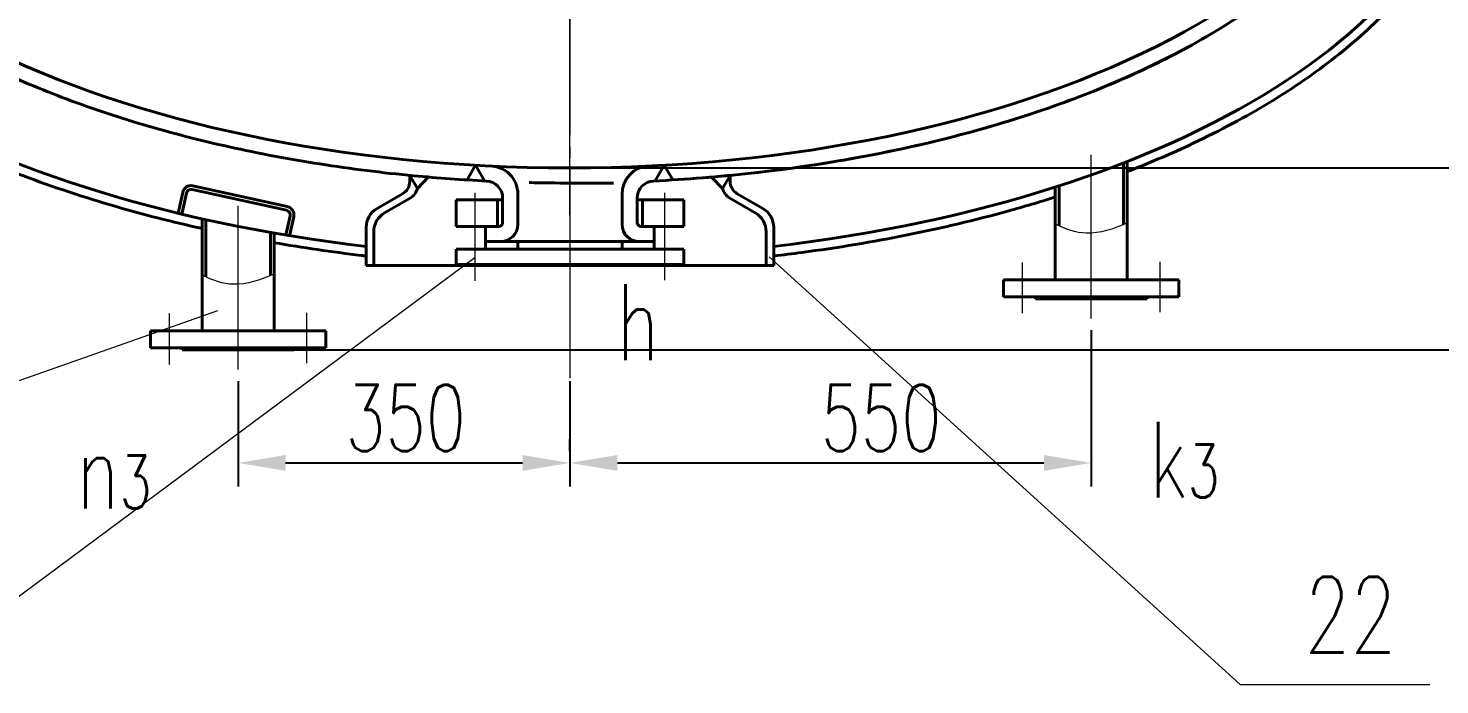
# Model space of a CAD drawing. Header units: millimetres. Extents: x 1794 to 2214, y -1115 to -518.
# Drawn here: x 1888 to 1962.4, y -801.6 to -767 of the extents above; entities that cross this region are included whole.
import ezdxf

# ---------------------------------------------------------------- set-up
doc = ezdxf.new("R2010")
doc.units = ezdxf.units.MM
doc.linetypes.add('JIS_08_11', pattern=[12.8, 11, -0.6, 0.6, -0.6])
for name, color, linetype, lineweight in [('中心线', 4, 'JIS_08_11', 20), ('外壳线', 1, 'Continuous', 40), ('尺寸线', 2, 'Continuous', 20)]:
    doc.layers.add(name, color=color, linetype=linetype, lineweight=lineweight)
doc.styles.get("Standard").update_dxf_attribs({"font": 'romans.shx', "width": 0.707, "height": 3.5, "bigfont": 'hzfs.shx'})
doc.styles.add('文字', font='romans.shx', dxfattribs={"width": 0.7, "height": 4, "bigfont": 'hzfs.shx'})
doc.dimstyles.new('ISO-25', dxfattribs={"dimtxt": 3.5, "dimasz": 2.5, "dimexe": 1.25, "dimexo": 0.625, "dimtad": 1, "dimtxsty": 'Standard', "dimcen": 2.5, "dimadec": 0, "dimazin": 0, "dimtfac": 1, "dimtmove": 0, "dimatfit": 0, "dimfxl": 1, "dimarcsym": 0})

# ---------------------------------------------------------------- blocks, each defined once
blk = doc.blocks.new('*D160')
at = {"layer": 'DEFPOINTS', "color": 0}
for p in [(1899.047, -784.969), (1916.547, -784.969), (1916.547, -789.897)]:
    blk.add_point(p, dxfattribs=at)
at = {"layer": '尺寸线', "color": 0, "lineweight": -2}
for p, q in [((1899.047, -785.594), (1899.047, -791.147)), ((1916.547, -785.594), (1916.547, -791.147)), ((1901.547, -789.897), (1914.047, -789.897))]:
    blk.add_line(p, q, dxfattribs=at)
at = {"layer": '尺寸线', "color": 0}
for points in [[(1901.547, -789.481), (1901.547, -790.314), (1899.047, -789.897)], [(1914.047, -789.481), (1914.047, -790.314), (1916.547, -789.897)]]:
    blk.add_solid(points, dxfattribs=at)
at = {"layer": '尺寸线', "color": 0, "insert": (1907.881, -787.522), "char_height": 3.5, "attachment_point": 5}
blk.add_mtext('350', dxfattribs=at)
blk = doc.blocks.new('*D161')
at = {"layer": 'DEFPOINTS', "color": 0}
for p in [(1944.046, -782.275), (1916.547, -789.897), (1944.046, -789.897)]:
    blk.add_point(p, dxfattribs=at)
at = {"layer": '尺寸线', "color": 0, "lineweight": -2}
for p, q in [((1944.046, -782.9), (1944.046, -791.147)), ((1916.547, -789.272), (1916.547, -788.647)), ((1919.047, -789.897), (1941.546, -789.897))]:
    blk.add_line(p, q, dxfattribs=at)
at = {"layer": '尺寸线', "color": 0}
for points in [[(1919.047, -789.481), (1919.047, -790.314), (1916.547, -789.897)], [(1941.546, -789.481), (1941.546, -790.314), (1944.046, -789.897)]]:
    blk.add_solid(points, dxfattribs=at)
at = {"layer": '尺寸线', "color": 0, "insert": (1932.956, -787.522), "char_height": 3.5, "attachment_point": 5}
blk.add_mtext('550', dxfattribs=at)
blk = doc.blocks.new('*D155')
at = {"layer": 'DEFPOINTS', "color": 0}
for p in [(1963.495, -630.547), (2003.545, -630.547), (1916.547, -774.343)]:
    blk.add_point(p, dxfattribs=at)
at = {"layer": '尺寸线', "color": 0, "lineweight": -2}
for p, q in [((1964.12, -630.547), (2004.795, -630.547)), ((2003.545, -771.843), (2003.545, -633.047)), ((1917.172, -774.343), (2004.795, -774.343))]:
    blk.add_line(p, q, dxfattribs=at)
at = {"layer": '尺寸线', "color": 0}
for points in [[(2003.128, -633.047), (2003.962, -633.047), (2003.545, -630.547)], [(2003.128, -771.843), (2003.962, -771.843), (2003.545, -774.343)]]:
    blk.add_solid(points, dxfattribs=at)
at = {"layer": '尺寸线', "color": 0, "insert": (2001.17, -697.02), "char_height": 3.5, "attachment_point": 5, "rotation": 90}
blk.add_mtext('2892', dxfattribs=at)
blk = doc.blocks.new('*D162')
at = {"layer": 'DEFPOINTS', "color": 0}
for p in [(1916.547, -537.449), (1899.047, -783.936), (2011.519, -783.936)]:
    blk.add_point(p, dxfattribs=at)
at = {"layer": '尺寸线', "color": 0, "lineweight": -2}
for p, q in [((1917.172, -537.449), (2012.769, -537.449)), ((2011.519, -539.949), (2011.519, -781.436)), ((1899.672, -783.936), (2012.769, -783.936))]:
    blk.add_line(p, q, dxfattribs=at)
at = {"layer": '尺寸线', "color": 0}
for points in [[(2011.102, -539.949), (2011.935, -539.949), (2011.519, -537.449)], [(2011.102, -781.436), (2011.935, -781.436), (2011.519, -783.936)]]:
    blk.add_solid(points, dxfattribs=at)
at = {"layer": '尺寸线', "color": 0, "insert": (2009.144, -660.693), "char_height": 3.5, "attachment_point": 5, "rotation": 90}
blk.add_mtext('~4900', dxfattribs=at)

msp = doc.modelspace()

# ---------------------------------------------------------------- linework, layer by layer
at = {"layer": '中心线'}
for p, q in [((1916.547, -595.223), (1916.547, -786.179)), ((1916.547, -776.842), (1916.547, -603.15)), ((1944.046, -782.275), (1944.046, -773.648)), ((1911.547, -780.296), (1911.547, -775.663)), ((1921.546, -780.254), (1921.546, -775.661)), ((1899.047, -784.969), (1899.047, -776.342)), ((1940.424, -782.005), (1940.424, -779.327)), ((1947.671, -781.947), (1947.671, -779.298)), ((1895.426, -784.699), (1895.426, -782.021)), ((1902.672, -784.64), (1902.672, -781.991))]:
    msp.add_line(p, q, dxfattribs=at)
at = {"layer": '外壳线'}
for p, q in [((1911.569, -774.2), (1911.122, -774.975)), ((1912.047, -775.028), (1911.569, -774.2)), ((1921.046, -775.028), (1921.524, -774.2)), ((1921.524, -774.2), (1921.971, -774.975)), ((1945.746, -774.08), (1945.746, -777.321)), ((1945.946, -774.001), (1945.946, -780.242)), ((1908.097, -775.052), (1908.097, -774.734)), ((1908.097, -774.734), (1908.497, -775.427)), ((1908.498, -775.43), (1909.076, -774.824)), ((1924.595, -775.43), (1924.017, -774.824)), ((1924.996, -774.734), (1924.596, -775.427)), ((1924.996, -775.052), (1924.996, -774.734)), ((1895.877, -776.731), (1896.119, -775.63)), ((1896.072, -776.777), (1896.314, -775.673)), ((1901.593, -776.576), (1896.612, -775.483)), ((1901.636, -776.381), (1896.655, -775.287)), ((1906.372, -776.481), (1907.722, -775.702)), ((1913.797, -777.326), (1913.797, -775.726)), ((1919.296, -777.326), (1919.296, -775.726)), ((1926.721, -776.481), (1925.371, -775.702)), ((1942.146, -775.353), (1942.146, -780.242)), ((1942.346, -775.289), (1942.346, -777.396)), ((1906.772, -776.712), (1908.122, -775.933)), ((1910.547, -777.426), (1910.547, -776.026)), ((1910.547, -776.026), (1912.997, -776.026)), ((1912.726, -776.026), (1912.726, -777.425)), ((1912.997, -777.226), (1912.997, -775.931)), ((1920.096, -777.226), (1920.096, -775.931)), ((1920.096, -776.026), (1922.546, -776.026)), ((1920.367, -776.026), (1920.367, -777.425)), ((1922.546, -777.426), (1922.546, -776.026)), ((1926.321, -776.712), (1924.971, -775.933)), ((1897.147, -777.026), (1897.147, -782.936)), ((1897.347, -777.071), (1897.347, -780.09)), ((1901.562, -777.884), (1901.783, -776.874)), ((1901.759, -777.917), (1901.979, -776.917)), ((1900.747, -777.745), (1900.747, -780.015)), ((1900.947, -777.78), (1900.947, -782.936)), ((1905.797, -777.477), (1905.797, -779.484)), ((1906.197, -777.708), (1906.197, -779.484)), ((1910.547, -777.426), (1912.797, -777.426)), ((1912.097, -778.226), (1912.097, -777.426)), ((1920.296, -777.426), (1922.546, -777.426)), ((1920.996, -778.226), (1920.996, -777.426)), ((1926.896, -777.708), (1926.896, -779.484)), ((1927.296, -777.477), (1927.296, -779.484)), ((1910.547, -778.626), (1922.546, -778.626)), ((1910.547, -778.626), (1910.547, -779.426)), ((1912.097, -778.226), (1920.996, -778.226)), ((1912.097, -778.226), (1912.097, -778.626)), ((1913.797, -778.226), (1913.797, -778.626)), ((1919.296, -778.226), (1919.296, -778.626)), ((1920.996, -778.626), (1920.996, -778.226)), ((1922.546, -778.626), (1922.546, -779.426)), ((1905.797, -779.484), (1927.296, -779.484)), ((1910.547, -779.426), (1922.546, -779.426)), ((1939.421, -780.242), (1939.421, -781.142)), ((1948.67, -780.242), (1939.421, -780.242)), ((1948.67, -780.242), (1948.67, -781.142)), ((1948.67, -781.142), (1939.421, -781.142)), ((1941.096, -781.242), (1941.096, -781.142)), ((1946.996, -781.242), (1941.096, -781.242)), ((1946.996, -781.242), (1946.996, -781.142)), ((1894.422, -782.936), (1894.422, -783.836)), ((1903.672, -782.936), (1894.422, -782.936)), ((1903.672, -782.936), (1903.672, -783.836)), ((1903.672, -783.836), (1894.422, -783.836)), ((1896.097, -783.936), (1896.097, -783.836)), ((1901.997, -783.936), (1896.097, -783.936)), ((1901.997, -783.936), (1901.997, -783.836))]:
    msp.add_line(p, q, dxfattribs=at)
for centre, radius, start, end in [((1912.318, -775.718), 1.479, 359.66033, 90.84377), ((1920.77, -775.715), 1.473, 92.77927, 180.42901), ((1907.347, -775.052), 0.75, 300, 0), ((1912.097, -775.931), 0.9, 0, 87.12958), ((1920.996, -775.931), 0.9, 92.87012, 180), ((1925.746, -775.052), 0.75, 180, 240), ((1896.558, -775.727), 0.45, 77.62004, 167.62004), ((1896.558, -775.727), 0.25, 77.62004, 167.62004), ((1907.678, -775.208), 0.849, 301.49484, 344.90613), ((1925.415, -775.208), 0.849, 195.09387, 238.50516), ((1901.539, -776.82), 0.45, 347.62004, 77.62004), ((1906.947, -777.477), 1.15, 120, 180), ((1926.146, -777.477), 1.15, 0, 60), ((1901.539, -776.82), 0.25, 347.62004, 77.62004), ((1907.347, -777.708), 1.15, 120, 180), ((1912.797, -777.226), 0.2, 270, 0), ((1920.296, -777.226), 0.2, 180, 270), ((1925.746, -777.708), 1.15, 0, 60), ((1912.897, -777.326), 0.9, 270, 0), ((1920.196, -777.326), 0.9, 180, 270)]:
    msp.add_arc(centre, radius, start, end, dxfattribs=at)
for centre, major_axis, start_param, end_param in [((1916.547, -752.468), (-43.749, 0), 0, 1.570796), ((1916.547, -752.468), (-43.749, 0), 1.570796, 3.141593), ((1916.547, -755.348), (-47.498, 0), 0, 1.342503), ((1916.547, -755.348), (-47.498, 0), 1.79909, 3.141593)]:
    msp.add_ellipse(centre, major_axis=major_axis, ratio=0.5, start_param=start_param, end_param=end_param, dxfattribs=at)
for points, knots in [([(1871.998, -752.468), (1871.998, -753.056), (1872.042, -753.644), (1872.219, -754.815), (1872.351, -755.397), (1872.7, -756.553), (1872.918, -757.125), (1873.578, -758.563), (1874.076, -759.418), (1875.26, -761.085), (1875.945, -761.896), (1877.49, -763.467), (1878.35, -764.227), (1880.232, -765.686), (1881.255, -766.386), (1883.449, -767.719), (1884.62, -768.352), (1887.097, -769.544), (1888.402, -770.103), (1891.129, -771.141), (1892.551, -771.62), (1895.494, -772.491), (1897.014, -772.884), (1900.134, -773.579), (1901.733, -773.88), (1904.989, -774.39), (1906.645, -774.597), (1909.585, -774.876), (1910.861, -774.968), (1912.142, -775.032)], [0, 0, 0, 0, 0.075142, 0.075142, 0.150283, 0.150283, 0.225425, 0.225425, 0.341222, 0.341222, 0.457019, 0.457019, 0.572815, 0.572815, 0.688612, 0.688612, 0.804409, 0.804409, 0.920206, 0.920206, 1.036003, 1.036003, 1.151799, 1.151799, 1.267596, 1.267596, 1.383393, 1.383393, 1.470862, 1.470862, 1.470862, 1.470862]), ([(1920.95, -775.032), (1922.675, -774.946), (1924.389, -774.809), (1928.167, -774.391), (1930.22, -774.084), (1934.218, -773.326), (1936.164, -772.874), (1939.906, -771.832), (1941.704, -771.243), (1945.115, -769.939), (1946.728, -769.223), (1949.738, -767.68), (1951.135, -766.852), (1953.683, -765.096), (1954.834, -764.169), (1956.866, -762.23), (1957.747, -761.218), (1959.039, -759.377), (1959.513, -758.562), (1960.28, -756.902), (1960.574, -756.057), (1960.976, -754.349), (1961.083, -753.487), (1961.095, -752.572), (1961.095, -752.52), (1961.095, -752.468)], [1.670705, 1.670705, 1.670705, 1.670705, 1.788457, 1.788457, 1.933538, 1.933538, 2.078619, 2.078619, 2.223701, 2.223701, 2.368782, 2.368782, 2.513863, 2.513863, 2.658944, 2.658944, 2.804026, 2.804026, 2.914343, 2.914343, 3.02466, 3.02466, 3.134978, 3.134978, 3.141593, 3.141593, 3.141593, 3.141593]), ([(1920.951, -775.032), (1921.831, -774.988), (1922.708, -774.931), (1925.263, -774.725), (1926.93, -774.54), (1930.212, -774.076), (1931.827, -773.796), (1934.983, -773.145), (1936.524, -772.773), (1939.512, -771.942), (1940.959, -771.483), (1943.74, -770.484), (1945.075, -769.943), (1947.614, -768.786), (1948.818, -768.17), (1951.082, -766.87), (1952.141, -766.185), (1954.099, -764.754), (1954.999, -764.008), (1956.626, -762.462), (1957.353, -761.662), (1958.625, -760.017), (1959.169, -759.171), (1960.061, -757.444), (1960.41, -756.562), (1960.855, -754.947), (1960.988, -754.217), (1961.08, -753.146), (1961.095, -752.807), (1961.095, -752.468)], [1.670731, 1.670731, 1.670731, 1.670731, 1.730783, 1.730783, 1.84658, 1.84658, 1.962377, 1.962377, 2.078174, 2.078174, 2.19397, 2.19397, 2.309767, 2.309767, 2.425564, 2.425564, 2.541361, 2.541361, 2.657158, 2.657158, 2.772954, 2.772954, 2.888751, 2.888751, 3.004548, 3.004548, 3.098258, 3.098258, 3.141593, 3.141593, 3.141593, 3.141593]), ([(1868.548, -755.348), (1868.548, -755.986), (1868.597, -756.623), (1868.794, -757.894), (1868.942, -758.526), (1869.333, -759.781), (1869.577, -760.404), (1870.33, -761.999), (1870.911, -762.96), (1872.299, -764.833), (1873.106, -765.745), (1874.931, -767.508), (1875.95, -768.359), (1878.183, -769.989), (1879.398, -770.768), (1882.005, -772.244), (1883.398, -772.941), (1886.34, -774.242), (1887.89, -774.848), (1891.125, -775.957), (1892.809, -776.462), (1895.402, -777.135), (1896.269, -777.343), (1897.147, -777.538)], [0, 0, 0, 0, 0.0773, 0.0773, 0.1546, 0.1546, 0.2319, 0.2319, 0.354807, 0.354807, 0.477714, 0.477714, 0.600621, 0.600621, 0.723528, 0.723528, 0.846435, 0.846435, 0.969342, 0.969342, 1.09225, 1.09225, 1.152573, 1.152573, 1.152573, 1.152573]), ([(1945.946, -774.538), (1947.053, -774.106), (1948.124, -773.649), (1950.59, -772.499), (1951.947, -771.784), (1954.478, -770.274), (1955.652, -769.479), (1957.801, -767.818), (1958.776, -766.953), (1960.51, -765.165), (1961.27, -764.242), (1962.562, -762.348), (1963.093, -761.378), (1963.916, -759.406), (1964.208, -758.404), (1964.488, -756.715), (1964.545, -756.031), (1964.545, -755.348)], [2.2333371, 2.2333371, 2.2333371, 2.2333371, 2.3213209, 2.3213209, 2.444228, 2.444228, 2.5671351, 2.5671351, 2.6900422, 2.6900422, 2.8129494, 2.8129494, 2.9358565, 2.9358565, 3.0587636, 3.0587636, 3.1415927, 3.1415927, 3.1415927, 3.1415927]), ([(1927.296, -778.984), (1927.79, -778.927), (1928.282, -778.866), (1930.664, -778.551), (1932.526, -778.242), (1936.16, -777.513), (1937.932, -777.092), (1940.495, -776.384), (1941.328, -776.137), (1942.146, -775.878)], [1.7978501, 1.7978501, 1.7978501, 1.7978501, 1.8296924, 1.8296924, 1.9525995, 1.9525995, 2.0755066, 2.0755066, 2.1362092, 2.1362092, 2.1362092, 2.1362092]), ([(1900.947, -778.287), (1902.452, -778.547), (1903.984, -778.77), (1905.621, -778.964), (1905.709, -778.974), (1905.797, -778.984)], [1.2380617, 1.2380617, 1.2380617, 1.2380617, 1.3380639, 1.3380639, 1.3437426, 1.3437426, 1.3437426, 1.3437426])]:
    msp.add_open_spline(points, degree=3, knots=knots, dxfattribs=at)
msp.add_open_spline([(1914.389, -775.116), (1915.107, -775.134), (1915.827, -775.143), (1918.841, -775.143)], degree=3, dxfattribs=at)
at = {"layer": '尺寸线'}
for p, q in [((1881.191, -801.595), (1911.547, -779.048)), ((1951.902, -801.583), (1927.049, -779.036)), ((1841.853, -801.595), (1897.971, -781.865)), ((1951.902, -801.583), (1961.902, -801.583))]:
    msp.add_line(p, q, dxfattribs=at)
for points in [[(1945.946, -777.229), (1945.211, -777.576), (1943.904, -777.993), (1942.681, -777.585), (1942.146, -777.292)], [(1900.947, -779.923), (1900.213, -780.269), (1898.905, -780.687), (1897.683, -780.279), (1897.147, -779.986)]]:
    msp.add_open_spline(points, degree=3, knots=[3.94525, 3.94525, 3.94525, 3.94525, 8.64532, 12.449876, 12.449876, 12.449876, 12.449876], dxfattribs=at)

# ---------------------------------------------------------------- texts
at = {"layer": '尺寸线', "style": '文字', "width": 0.707}
msp.add_text('22', height=4, dxfattribs=at).set_placement((1955.292, -799.897))
at = {"layer": '尺寸线', "char_height": 4, "attachment_point": 1, "style": '文字'}
for s, insert, width in [('h', (1919.002, -780.478), 9.33345), ('k{\\H0.7x;\\S ^ 3;}', (1947.089, -785.006), 7.27452), ('n{\\H0.7x;\\S ^ 3;}', (1890.516, -785.585), 6.74621)]:
    msp.add_mtext(s, dxfattribs=dict(at, insert=insert, width=width))

# ---------------------------------------------------------------- dimensions: what is measured, and where the dimension line sits
at = {"layer": '尺寸线'}
for base, p1, p2, text, picture, middle in [((2011.519, -783.936), (1916.547, -537.449), (1899.047, -783.936), '~4900', '*D162', (2011.519, -660.693)), ((2003.545, -630.547), (1916.547, -774.343), (1963.495, -630.547), '2892', '*D155', (2003.545, -697.02))]:
    dim = msp.add_linear_dim(base=base, p1=p1, p2=p2, angle=90, text=text, dimstyle='ISO-25', dxfattribs=at)
    dim.commit()
    dim.dimension.update_dxf_attribs({"geometry": picture, "text_midpoint": middle, "dimtype": 160})
for base, p1, p2, text, picture, middle in [((1944.046, -789.897), (1916.547, -789.897), (1944.046, -782.275), '550', '*D161', (1932.956, -789.897)), ((1916.547, -789.897), (1899.047, -784.969), (1916.547, -784.969), '350', '*D160', (1907.881, -789.897))]:
    dim = msp.add_linear_dim(base=base, p1=p1, p2=p2, text=text, dimstyle='ISO-25', dxfattribs=at)
    dim.commit()
    dim.dimension.update_dxf_attribs({"geometry": picture, "text_midpoint": middle, "dimtype": 160})

doc.saveas('drawing.dxf')
